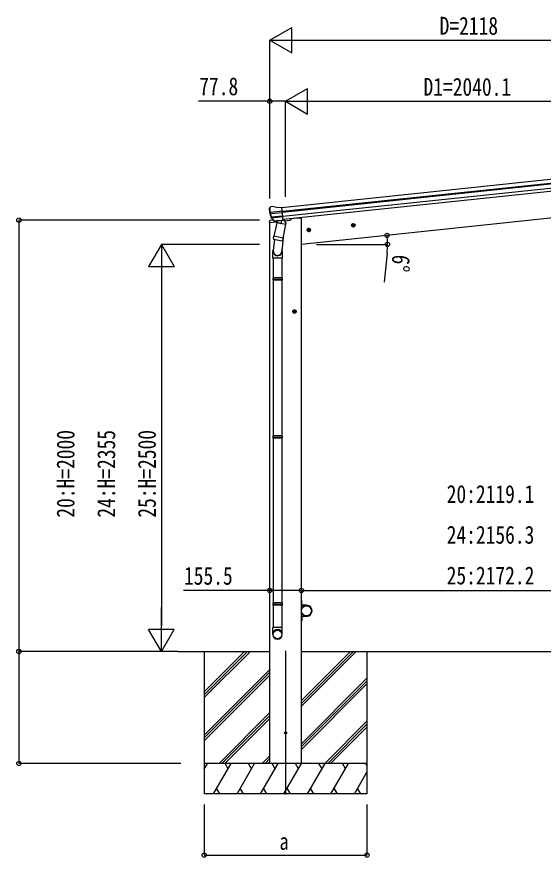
# Model space of a CAD drawing. Units: millimetres, scale not verified. Extents: x -10512 to 10512, y -7425 to 7425.
# Drawn here: x -7223 to -4636, y -4151 to -22 of the extents above; entities that cross this region are included whole.
import ezdxf
from ezdxf.enums import TextEntityAlignment as Align

# ---------------------------------------------------------------- set-up
doc = ezdxf.new("R2010")
doc.units = ezdxf.units.MM
doc.header["$LTSCALE"] = 30
for name, color, linetype in [('0-3_YKK_12', 2, 'Continuous'), ('0-4_YKK_13', 4, 'Continuous'), ('0-5_YKK_A1', 4, 'Continuous'), ('0-6_YKK_D', 6, 'Continuous')]:
    doc.layers.add(name, color=color, linetype=linetype)
doc.styles.add('ＭＳ ゴシック', font='')
doc.styles.get('ＭＳ ゴシック').set_extended_font_data('MS Gothic')

msp = doc.modelspace()

# ---------------------------------------------------------------- linework, layer by layer
at = {"layer": '0-3_YKK_12'}
msp.add_line((-5902.17, -3138.25), (-5902.17, -3843.19), dxfattribs=at)
at = {"layer": '0-4_YKK_13'}
for p, q in [((-5982.45, -967.31), (-5982.54, -965.44)), ((-5981.17, -962.55), (-5981.87, -963.41)), ((-5977.67, -958.23), (-5981.17, -962.55)), ((-5918.06, -977.28), (-5977.8, -983.56)), ((-5977.67, -958.23), (-5977.67, -958.23)), ((-5977.05, -989.4), (-5917.44, -983.13)), ((-5974.31, -956.4), (-5974.31, -956.4)), ((-5946.74, -959.54), (-5920.22, -956.75)), ((-5913.43, -1021.3), (-5920.22, -956.75)), ((-5982.16, -1025.9), (-5983.06, -1032.74)), ((-5983.06, -1032.74), (-5949.33, -1029.19)), ((-5962.66, -1021.54), (-5979.5, -1023.31)), ((-5959.54, -1024.96), (-5973.23, -1009.2)), ((-5972.75, -1005.61), (-5915.71, -999.62)), ((-5958.6, -1024.32), (-5971.65, -1008.38)), ((-5970.42, -1009.88), (-5915.24, -1004.08)), ((-5949.24, -1025.07), (-5956.93, -1025.88)), ((-5956.83, -1025.64), (-5913.46, -1021.08)), ((-5956.08, -1025.88), (-5954.52, -1025.71)), ((-5954.52, -1025.71), (-5916.98, -1021.77)), ((-5952.73, -1026.18), (-5952.87, -1026.91)), ((-5952.26, -1028.04), (-5927.51, -1037.79)), ((-5948.96, -1025.13), (-5949.24, -1025.07)), ((-5923.63, -1022.47), (-5948.96, -1025.13)), ((-5943.92, -1031.32), (-5944.58, -1034.55)), ((-5923.12, -1022.8), (-5926.04, -1037.15)), ((-5923.38, -1022.35), (-5923.63, -1022.47)), ((-5913.43, -1021.3), (-5923.38, -1022.35)), ((-5916.98, -1021.77), (-5915.41, -1021.6)), ((-5913.6, -1019.72), (-5912.67, -1019.91)), ((-5912.67, -1019.91), (-5901.47, -1036.83)), ((-5909.31, -1024.98), (-5880.05, -1021.91)), ((-5875.19, -1014.36), (-5875.61, -1017.59)), ((-5946.1, -1034.24), (-5959.46, -1099.9)), ((-5901.22, -1043.37), (-5946.1, -1034.24)), ((-5914.58, -1109.03), (-5901.22, -1043.37)), ((-5901.47, -1036.83), (-5902.74, -1043.06)), ((-5961.94, -1112.14), (-5959.45, -1099.9)), ((-5961.72, -1113.54), (-5961.72, -1113.54)), ((-5960.39, -1114.5), (-5919.43, -1122.84)), ((-5914.58, -1109.03), (-5959.46, -1099.9)), ((-5914.14, -1106.89), (-5920.8, -1174.63)), ((-5914.59, -1109.03), (-5917.13, -1121.5)), ((-5957.05, -1115.18), (-5962.61, -1170.91)), ((-5964.76, -1208.07), (-5964.76, -1173.72)), ((-5918.76, -1173.41), (-5918.76, -1208.07)), ((-5918.76, -1208.07), (-5964.76, -1208.07)), ((-5962.76, -1208.07), (-5962.76, -1304.81)), ((-5920.76, -1208.07), (-5920.76, -1304.81)), ((-5964.76, -1306.81), (-5963.76, -1304.81)), ((-5918.76, -1306.81), (-5964.76, -1306.81)), ((-5918.76, -1314.81), (-5964.76, -1314.81)), ((-5919.76, -1304.81), (-5963.76, -1304.81)), ((-5919.76, -1316.81), (-5963.76, -1316.81)), ((-5962.76, -1316.81), (-5962.76, -2080.69)), ((-5920.76, -1316.81), (-5920.76, -2080.69)), ((-5918.76, -1306.81), (-5919.76, -1304.81)), ((-5918.76, -1314.81), (-5919.76, -1316.81)), ((-5918.76, -1306.81), (-5918.76, -1314.81)), ((-5964.76, -2082.69), (-5963.76, -2080.69)), ((-5918.76, -2082.69), (-5964.76, -2082.69)), ((-5918.76, -2090.69), (-5964.76, -2090.69)), ((-5919.76, -2080.69), (-5963.76, -2080.69)), ((-5919.76, -2092.69), (-5963.76, -2092.69)), ((-5962.76, -2092.69), (-5962.76, -2901.19)), ((-5920.76, -2092.69), (-5920.76, -2901.19)), ((-5918.76, -2082.69), (-5919.76, -2080.69)), ((-5918.76, -2090.69), (-5919.76, -2092.69)), ((-5918.76, -2082.69), (-5918.76, -2090.69)), ((-5964.76, -2903.19), (-5963.76, -2901.19)), ((-5918.76, -2903.19), (-5964.76, -2903.19)), ((-5918.76, -2911.19), (-5964.76, -2911.19)), ((-5919.76, -2901.19), (-5963.76, -2901.19)), ((-5919.76, -2913.19), (-5963.76, -2913.19)), ((-5962.76, -2913.19), (-5962.76, -3023.19)), ((-5920.76, -2913.19), (-5920.76, -3023.19)), ((-5918.76, -2903.19), (-5919.76, -2901.19)), ((-5918.76, -2911.19), (-5919.76, -2913.19)), ((-5918.76, -2903.19), (-5918.76, -2911.19)), ((-5824.42, -2890.75), (-5822.42, -2890.75)), ((-5824.42, -2890.75), (-5824.42, -2913.45)), ((-5822.42, -2913.45), (-5822.42, -2890.75)), ((-5799.42, -2913.45), (-5822.42, -2913.45)), ((-5822.42, -2915.45), (-5799.42, -2915.45)), ((-5824.42, -2990.75), (-5824.42, -2968.05)), ((-5822.42, -2966.05), (-5799.42, -2966.05)), ((-5822.42, -2968.05), (-5822.42, -2990.75)), ((-5799.42, -2968.05), (-5822.42, -2968.05)), ((-5824.42, -2990.75), (-5822.42, -2990.75)), ((-5964.76, -3057.33), (-5964.76, -3023.19)), ((-5918.76, -3023.19), (-5964.76, -3023.19)), ((-5918.76, -3057.33), (-5918.76, -3023.19))]:
    msp.add_line(p, q, dxfattribs=at)
for points in [[(-5960.82, -954.99), (-5960.82, -954.99), (-5974.31, -956.4)], [(-5946.74, -959.54), (-5959.53, -955.13), (-5959.54, -955.13)], [(-5964.76, -1306.81), (-5964.76, -1314.81), (-5963.76, -1316.81)], [(-5964.76, -2082.69), (-5964.76, -2090.69), (-5963.76, -2092.69)], [(-5964.76, -2903.19), (-5964.76, -2911.19), (-5963.76, -2913.19)]]:
    msp.add_lwpolyline(points, dxfattribs=at)
msp.add_circle((-5902.17, -3540.75), 5, dxfattribs=at)
for centre, radius, start, end in [((-5781.56, -946.2), 202, 186, 197.86084), ((-5788.63, -948.25), 192.44, 185.42422, 190.5729), ((-6022.52, -990.91), 45.32, 6.35482, 9.32878), ((-5973.79, -961.38), 5, 96.04426, 140.95574), ((-5979.82, -989.77), 2.74, 7.56588, 12.97849), ((-5976.95, -990.75), 1.35, 94.08073, 96.8395), ((-5781.56, -946.2), 200.2, 192.46117, 197.79991), ((-5960.51, -957.97), 3, 71.02369, 95.97631), ((-5979.19, -1026.3), 3, 96, 172.5), ((-5970.97, -1007.23), 3, 197.86084, 221), ((-5969.32, -1006.48), 3, 197.79991, 219.30889), ((-5957.28, -1022.99), 2.99, 220.99261, 266.7283), ((-5956.14, -1025.38), 0.5, 240.73754, 276), ((-5953.22, -1026.08), 0.5, 348.5, 96), ((-5951.89, -1027.11), 1, 168.5, 248.5), ((-5922.53, -1022.96), 0.604, 93.09842, 164.70595), ((-5915.47, -1021.11), 0.5, 276, 311.26246), ((-5880.57, -1016.94), 5, 276, 352.5), ((-5927.03, -1036.87), 1.03, 242.53897, 344.46569), ((-5960.04, -1112.57), 1.95, 167.54017, 209.97766), ((-5959.99, -1112.54), 2, 209.90962, 258.5), ((-5919.03, -1120.88), 2, 258.5, 341.96843), ((-5934.76, -1173.72), 30, 177.45142, 180), ((-5822.42, -2913.45), 2, 180, 270), ((-5799.42, -2940.75), 27.3, 270, 90), ((-5799.42, -2940.75), 25.3, 270, 90), ((-5822.42, -2968.05), 2, 90, 180)]:
    msp.add_arc(centre, radius, start, end, dxfattribs=at)
for centre, major_axis, ratio, start_param, end_param in [((-5979.53, -965.3), (1.9, 2.34), 0.995767, 1.5707963, 2.2972137), ((-5975.99, -960.92), (-5.48, -2.51), 0.24881, 5.8190815, 5.8226003), ((-5980.33, -966.46), (-0.38, 5.97), 0.020485, 4.7140547, 5.6117533), ((-5779.25, -968.15), (-20.92, 199.05), 0.994373, 1.5554317, 1.5718064), ((-5959.58, -1022.91), (-1.71, 2.84), 0.040856, 4.1415604, 4.1696818), ((-5957.15, -1022.66), (-0.51, 2.96), 0.642905, 2.0792573, 3.037247), ((-5957.19, -1022.76), (-3.02, -2.79), 0.650902, 0.9542299, 1.0270405), ((-5957.24, -1022.89), (-1.1, -2.8), 0.997631, 0.3902369, 0.4789948), ((-5941.76, -1173.41), (23, 0), 0.996195, 2.621936, 6.6074797), ((-5941.76, -1173.41), (21, 0), 0.996195, 3.0215498, 6.2247991), ((-5941.76, -3055.59), (-23, 0), 0.996195, 3.1415927, 6.2831853), ((-5941.76, -3057.33), (-23, 0), 0.996195, 3.1415927, 6.2831853), ((-5941.76, -3057.33), (0, -23.43), 0.981806, 4.712389, 7.8539816)]:
    msp.add_ellipse(centre, major_axis=major_axis, ratio=ratio, start_param=start_param, end_param=end_param, dxfattribs=at)
msp.add_ellipse((-5941.76, -3057.33), major_axis=(21, 0), ratio=0.996195, dxfattribs=at)
at = {"layer": '0-5_YKK_A1'}
for p, q in [((-5920.01, -958.74), (-3923.92, -748.94)), ((-5918.02, -977.64), (-3921.94, -767.84)), ((-5917.59, -981.81), (-3921.5, -772.02)), ((-5915.5, -1001.67), (-3919.41, -791.88)), ((-3917.65, -808.61), (-5913.74, -1018.41)), ((-3961.72, -944.97), (-5824.42, -1140.75)), ((-5979.92, -3690.69), (-5979.92, -1032.41)), ((-5778.26, -1068.52), (-5798.15, -1070.62)), ((-5788.99, -1062.11), (-5795.06, -1066.52)), ((-5795.06, -1066.52), (-5794.27, -1073.98)), ((-5787.16, -1079.51), (-5789.25, -1059.62)), ((-5782.13, -1065.16), (-5788.99, -1062.11)), ((-5559.46, -1045.53), (-5579.35, -1047.62)), ((-5570.19, -1039.11), (-5576.26, -1043.52)), ((-5576.26, -1043.52), (-5575.48, -1050.99)), ((-5575.48, -1050.99), (-5568.62, -1054.04)), ((-5568.36, -1056.52), (-5570.45, -1036.63)), ((-5563.33, -1042.16), (-5570.19, -1039.11)), ((-5794.27, -1073.98), (-5787.42, -1077.03)), ((-5848.42, -1470.3), (-5868.42, -1470.3)), ((-5858.42, -1462.79), (-5864.92, -1466.54)), ((-5864.92, -1466.54), (-5864.92, -1474.05)), ((-5864.92, -1474.05), (-5858.42, -1477.8)), ((-5858.42, -1480.3), (-5858.42, -1460.3)), ((-5851.92, -1466.54), (-5858.42, -1462.79)), ((-6431.05, -3140.75), (-5979.92, -3140.75)), ((-6302.17, -3367.32), (-6075.53, -3140.69)), ((-6302.17, -3353.17), (-6089.68, -3140.69)), ((-6302.17, -3339.03), (-6103.82, -3140.69)), ((-6302.17, -3140.75), (-6302.17, -3840.75)), ((-5824.42, -3140.75), (-3380.4, -3140.75)), ((-5824.42, -3410.07), (-5555.09, -3140.75)), ((-5824.42, -3395.92), (-5569.24, -3140.75)), ((-5824.42, -3381.78), (-5583.38, -3140.75)), ((-5502.17, -3140.75), (-5502.17, -3840.75)), ((-6302.17, -3551.16), (-5979.92, -3228.92)), ((-6302.17, -3565.3), (-5979.92, -3243.06)), ((-6302.17, -3579.45), (-5979.92, -3257.2)), ((-5824.42, -3593.91), (-5502.17, -3271.67)), ((-5824.42, -3608.05), (-5502.17, -3285.81)), ((-5824.42, -3622.2), (-5502.17, -3299.95)), ((-6229.56, -3690.69), (-5979.92, -3441.05)), ((-6215.42, -3690.69), (-5979.92, -3455.19)), ((-6201.27, -3690.69), (-5979.92, -3469.33)), ((-5709.06, -3690.69), (-5502.17, -3483.8)), ((-5694.92, -3690.69), (-5502.17, -3497.94)), ((-5680.77, -3690.69), (-5502.17, -3512.08)), ((-6017.43, -3690.69), (-5979.67, -3652.93)), ((-6003.28, -3690.69), (-5979.67, -3667.07)), ((-6302.17, -3719.68), (-6285.46, -3690.75)), ((-5502.17, -3690.75), (-6302.17, -3690.75)), ((-6256.59, -3840.75), (-6169.99, -3690.75)), ((-6184.99, -3716.73), (-6199.99, -3690.74)), ((-6141.12, -3840.74), (-6054.52, -3690.74)), ((-6069.52, -3716.73), (-6084.52, -3690.74)), ((-6025.65, -3840.74), (-5939.05, -3690.74)), ((-5989.14, -3690.69), (-5979.67, -3681.21)), ((-5954.05, -3716.73), (-5969.05, -3690.75)), ((-5910.18, -3840.74), (-5823.58, -3690.75)), ((-5838.58, -3716.73), (-5853.58, -3690.74)), ((-5794.71, -3840.74), (-5708.11, -3690.75)), ((-5723.11, -3716.73), (-5738.11, -3690.74)), ((-5679.24, -3840.74), (-5592.64, -3690.75)), ((-5607.64, -3716.73), (-5622.64, -3690.74)), ((-5502.17, -3699.41), (-5507.17, -3690.74)), ((-5563.77, -3840.74), (-5502.17, -3734.04)), ((-6241.59, -3814.77), (-6226.59, -3840.74)), ((-6126.12, -3814.77), (-6111.12, -3840.74)), ((-6010.65, -3814.77), (-5995.65, -3840.74)), ((-5895.18, -3814.76), (-5880.18, -3840.74)), ((-5779.71, -3814.77), (-5764.71, -3840.74)), ((-5664.24, -3814.77), (-5649.24, -3840.74)), ((-5548.77, -3814.77), (-5533.77, -3840.74)), ((-5502.17, -3840.75), (-6302.17, -3840.75))]:
    msp.add_line(p, q, dxfattribs=at)
for points in [[(-5824.42, -3690.69), (-5824.42, -1011.75), (-5844.42, -1011.75), (-5875.27, -1014.99)], [(-5787.42, -1077.03), (-5781.34, -1072.62), (-5782.13, -1065.16)], [(-5568.62, -1054.04), (-5562.55, -1049.63), (-5563.33, -1042.16)], [(-5858.42, -1477.8), (-5851.92, -1474.05), (-5851.92, -1466.54)]]:
    msp.add_lwpolyline(points, dxfattribs=at)
for centre, radius in [((-5788.2, -1069.57), 8.5), ((-5788.2, -1069.57), 7.7), ((-5788.2, -1069.57), 6.5), ((-5569.41, -1046.57), 8.5), ((-5569.41, -1046.57), 7.7), ((-5569.41, -1046.57), 6.5), ((-5858.42, -1470.3), 8.5), ((-5858.42, -1470.3), 7.7), ((-5858.42, -1470.3), 6.5), ((-5799.42, -2940.75), 25)]:
    msp.add_circle(centre, radius, dxfattribs=at)
at = {"layer": '0-6_YKK_D'}
for p, q in [((-5980.42, -137.35), (-5872.16, -74.85)), ((-5872.16, -199.85), (-5872.16, -74.85)), ((-5980.42, -904.76), (-5980.42, -136.35)), ((-5980.42, -137.35), (-5872.16, -199.85)), ((-5980.42, -137.35), (-5763.91, -137.35)), ((-5855.42, -137.35), (-3987.03, -137.35)), ((-5902.17, -437.35), (-5793.91, -374.85)), ((-5793.91, -499.85), (-5793.91, -374.85)), ((-5979.92, -914.77), (-5979.92, -436.35)), ((-5902.17, -906.6), (-5902.17, -436.35)), ((-5902.17, -905.6), (-5902.17, -436.35)), ((-5902.17, -437.35), (-5793.91, -499.85)), ((-5902.17, -437.35), (-5685.66, -437.35)), ((-5777.17, -437.35), (-3987.03, -437.35)), ((-6030.42, -1021.26), (-7213.86, -1021.26)), ((-7212.86, -1021.26), (-7212.86, -3140.75)), ((-6512.86, -1140.75), (-6575.36, -1249)), ((-6030.42, -1140.75), (-6513.86, -1140.75)), ((-6512.86, -1140.75), (-6450.36, -1249)), ((-6512.86, -1140.75), (-6512.86, -1357.25)), ((-5750.05, -1140.75), (-5400.5, -1140.75)), ((-5403.64, -1183.19), (-5418.1, -1326.6)), ((-6575.36, -1249), (-6450.36, -1249)), ((-6512.86, -1265.75), (-6512.86, -3015.75)), ((-5824.42, -2840.75), (-3705.28, -2840.75)), ((-6512.86, -3140.75), (-6512.86, -2924.24)), ((-6512.86, -3140.75), (-6575.36, -3032.49)), ((-6450.36, -3032.49), (-6575.36, -3032.49)), ((-6512.86, -3140.75), (-6450.36, -3032.49)), ((-6432.05, -3140.75), (-7213.86, -3140.75)), ((-6431.8, -3140.8), (-7213.86, -3140.8)), ((-7212.86, -3140.8), (-7212.86, -3690.8)), ((-6432.05, -3140.75), (-6513.86, -3140.75)), ((-6417.67, -3690.8), (-7213.86, -3690.8)), ((-6302.17, -3891.75), (-6302.17, -4141.75)), ((-5502.17, -3891.75), (-5502.17, -4141.75)), ((-6302.17, -4140.75), (-5502.17, -4140.75))]:
    msp.add_line(p, q, dxfattribs=at)
for points in [[(-5902.17, -437.35), (-5979.92, -437.35), (-6329.88, -437.35)], [(-5824.42, -2840.75), (-5979.92, -2840.75), (-6403.35, -2840.75)]]:
    msp.add_lwpolyline(points, dxfattribs=at)
for centre in [(-5979.92, -437.35), (-7212.86, -1021.26), (-5403.82, -1096.54), (-5401.5, -1140.75), (-5979.92, -2840.75), (-5824.42, -2840.75), (-5824.42, -2840.75), (-7212.86, -3140.75), (-7212.86, -3140.8), (-7212.86, -3690.8), (-6302.17, -4140.75), (-5502.17, -4140.75)]:
    msp.add_circle(centre, 10.62, dxfattribs=at)
for start, end in [(0, 6), (354.23974, 0)]:
    msp.add_arc((-5824.42, -1140.75), 422.91, start, end, dxfattribs=at)

# ---------------------------------------------------------------- texts
at = {"layer": '0-6_YKK_D', "style": 'ＭＳ ゴシック', "width": 0.8}
for s, height, p in [('D=2118', 87.98, (-5145.22, -136.55)), ('77.8', 87.98, (-6326.55, -434.02)), ('D1=2040.1', 87.98, (-5224.5, -436.55)), ('20:2119.1', 87.98, (-5110.45, -2437.41)), ('24:2156.3', 87.98, (-5110.45, -2637.41)), ('25:2172.2', 87.98, (-5110.45, -2837.41)), ('155.5', 87.98, (-6401.68, -2839.08)), ('a', 82.48, (-5932.17, -4139.75))]:
    msp.add_text(s, height=height, dxfattribs=at).set_placement(p, align=Align.BOTTOM_LEFT)
for s, rotation, p in [('6°', 264.24, (-5402.15, -1185.02)), ('20:H=2000', 90, (-6913.66, -2483.15)), ('24:H=2355', 90, (-6713.66, -2483.15)), ('25:H=2500', 90, (-6513.66, -2483.15))]:
    msp.add_text(s, height=87.98, rotation=rotation, dxfattribs=at).set_placement(p, align=Align.BOTTOM_LEFT)

doc.saveas('drawing.dxf')
